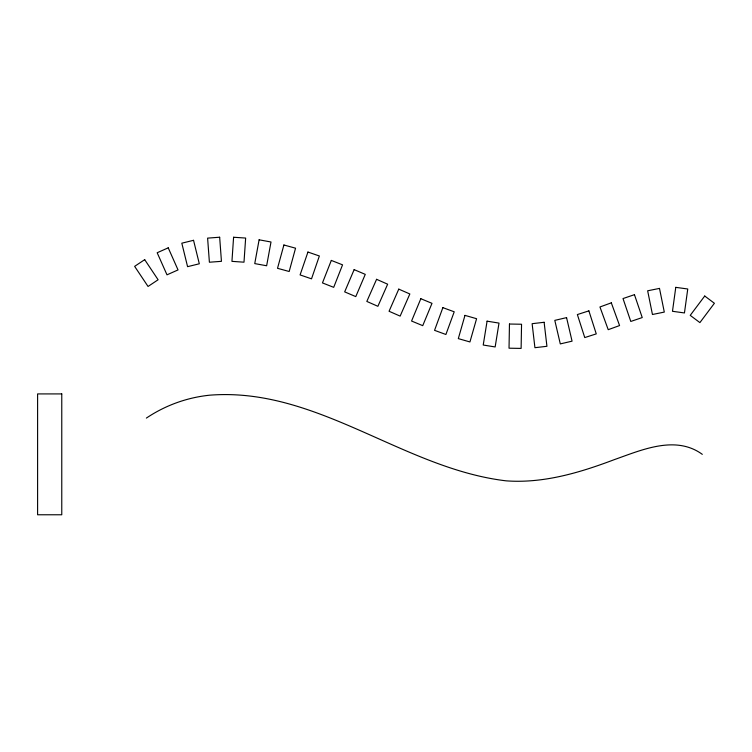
<?xml version="1.0" encoding="UTF-8"?>
<svg xmlns="http://www.w3.org/2000/svg" width="752" height="752" viewBox="0 0 752 752"><rect width="100%" height="100%" fill="white"/><g stroke="black" fill="none" stroke-linecap="round" stroke-linejoin="round"><path stroke-width="1.13" d="M702.312 454.349C675.559 434.825 641.776 449.95 614.318 459.632C579.82 472.679 543.405 483.592 506.105 480.838C402.922 468.581 316.949 386.772 209.723 395.185A138.819 138.819 0 0 0 146.367 418.093M509.461 324.027L509.029 348.195L521.117 348.411L521.55 324.244L509.461 324.027M233.59 237.247L231.945 261.358L243.996 262.185L245.65 238.064L233.59 237.247M675.775 287.349L672.476 311.29L684.452 312.945L687.751 288.994L675.775 287.349M487.08 321.16L483.226 345.027L495.154 346.954L499.008 323.097L487.08 321.16M259.111 239.813L254.749 263.595L266.64 265.766L271.002 241.994L259.111 239.813M283.899 244.992L277.516 268.304L289.172 271.5L295.555 248.188L283.899 244.992M464.971 315.379L458.316 338.616L469.934 341.944L476.589 318.707L464.971 315.379M307.944 252.052L300.086 274.912L311.516 278.842L319.365 255.981L307.944 252.052M442.872 307.643L434.553 330.335L445.898 334.49L454.217 311.798L442.872 307.643M331.312 260.418L322.458 282.912L333.7 287.339L342.555 264.845L331.312 260.418M420.829 298.704L411.57 321.029L422.737 325.663L431.996 303.338L420.829 298.704M354.145 269.63L344.67 291.87L355.781 296.608L365.265 274.367L354.145 269.63M398.776 289.125L389.066 311.262L400.139 316.113L409.84 293.976L398.776 289.125M376.583 279.312L366.826 301.43L377.88 306.308L387.647 284.2L376.583 279.312M704.727 296.025L690.233 315.361L699.896 322.608L714.4 303.272L704.727 296.025M144.694 259.656L134.636 266.358L148.05 286.465L158.108 279.763L144.694 259.656M168.222 247.831L157.177 252.747L166.991 274.828L178.036 269.921L168.222 247.831M611.31 302.84L599.946 306.976L608.218 329.686L619.573 325.56L611.31 302.84M634.453 294.671L623.013 298.563L630.787 321.452L642.236 317.56L634.453 294.671M588.882 310.867L577.367 314.562L584.755 337.573L596.261 333.888L588.882 310.867M193.546 240.311L181.815 243.187L187.577 266.669L199.308 263.783L193.546 240.311M566.566 317.626L554.797 320.371L560.296 343.908L572.065 341.164L566.566 317.626M659.495 288.401L647.651 290.798L652.454 314.496L664.298 312.089L659.495 288.401M544.128 322.288L532.125 323.689L534.926 347.697L546.93 346.296L544.128 322.288M219.659 237.228L207.608 238.121L209.394 262.222L221.445 261.329L219.659 237.228M61.767 393.916L37.6 393.916L37.6 514.772L61.767 514.772L61.767 393.916"/></g></svg>
